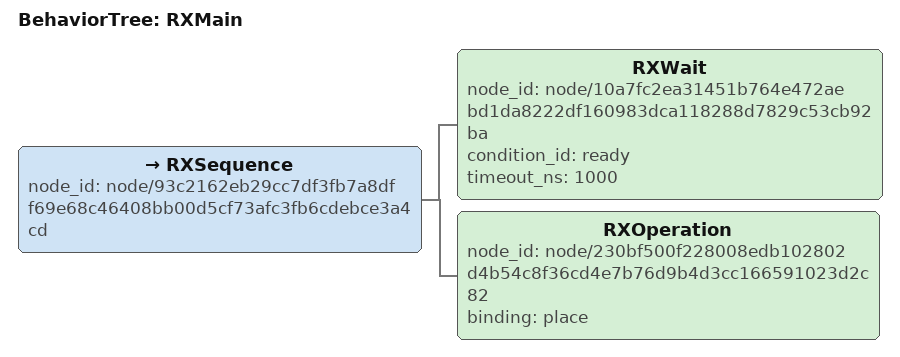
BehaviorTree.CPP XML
<root BTCPP_format="4" main_tree_to_execute="RXMain">
  <!-- RX resolved process: 5acf12378ec2618195a77e1a2d6ea9c86dc6673b9bb4dbbff01556ac7b0eeaf8 -->
  <BehaviorTree ID="RXMain">
    <RXSequence node_id="node/93c2162eb29cc7df3fb7a8dff69e68c46408bb00d5cf73afc3fb6cdebce3a4cd">
      <RXWait node_id="node/10a7fc2ea31451b764e472aebd1da8222df160983dca118288d7829c53cb92ba" condition_id="ready" timeout_ns="1000"/>
      <RXOperation node_id="node/230bf500f228008edb102802d4b54c8f36cd4e7b76d9b4d3cc166591023d2c82" binding="place"/>
    </RXSequence>
  </BehaviorTree>
</root>
